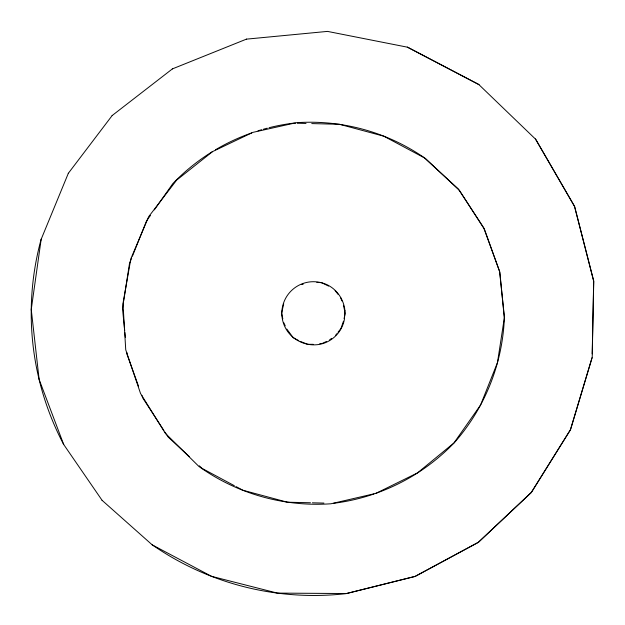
<?xml version="1.0" encoding="UTF-8"?>
<svg xmlns="http://www.w3.org/2000/svg" width="625" height="625" viewBox="0 0 625 625"><rect width="100%" height="100%" fill="white"/><g stroke="black" fill="none" stroke-linecap="round" stroke-linejoin="round"><path stroke-width="0.94" d="M592.188 353.844L593.75 281.445L574.664 206.656L535.766 139.375L478.672 84.406L407.305 47.102M123.406 302.844L122.508 308.617L124.695 330.594M123.703 300.922L129.516 263.398L131.688 257.984M283.719 303.766L281.57 313.32L282.836 318.875M344.062 318.633L345.234 313.492L343.469 305.266M592.109 357.703L570.344 430.008L531.164 492.656L478.188 542.461L414.898 576.492L346.109 593.602M343.477 321.203L340.898 328.625L338.016 332.25M132.414 256.18L146.523 220.984L150.438 215.414M68.352 173.25L41.156 239.297L31.25 309.492L39.133 379.484L63.734 444.609M154.359 209.852L172.82 183.609A201.523 201.523 0 0 1 212.148 151.797M68.305 173.328L112.258 115.43M335.703 335.148L336.859 333.695M329.516 339.984L331.578 338.375M112.133 115.562L172.5 68.82M326.391 341.492L322.477 343.375L319.727 343.727M172.32 68.922L246.492 39.117M301.391 284.555L303.188 284.219M246.383 39.148L327.492 31.398L407.609 47.219L479.07 84.711M313.266 344.32L307.672 344.32L300.352 341.438M295.492 123.18L293.578 123.133A201.523 201.523 0 0 0 269.094 127.703M297.406 123.227L306.016 123.445M311.75 123.586L339.484 124.289L383.82 136.195L424.367 157.852L458.367 189.023L483.68 227.727L499.563 271.258L504.414 317.039M310.469 502.766L287.391 502.211L242.836 490.227L236.047 486.594M312.391 502.812L323.93 503.086M316.797 282.352L321.492 282.648L328.594 286.07M298.758 340.609L293.18 337.695L286.805 329.062M234.352 485.687L202.117 468.422L199.289 465.805M102.062 500.312L152.266 544.906L211.57 576.344L277.391 593.109L346.586 593.531L415.359 576.312L478.594 542.148L531.492 492.258L570.57 429.484L592.219 357.117L593.68 280.828L574.445 206.133L535.406 138.945M189.367 456.641L168.117 436.992L164.961 432.133M335.125 290.633L338.141 294.414M102.148 500.414L63.625 444.398A281.391 281.391 0 0 1 41.164 239.156M163.906 430.516L142.844 398.125L141.859 395.391M283.688 322.586L285.25 325.828M340.555 297.438L341.852 300.914M138.57 386.305L127.062 354.477L126.875 352.57M124.883 332.5L125.359 337.281M215.477 149.781A201.523 201.523 0 0 1 251.641 132.938M257.992 130.828A201.523 201.523 0 0 1 261.664 129.719M263.516 129.188A201.523 201.523 0 0 1 267.227 128.18M504.398 317.039A200.992 200.992 0 0 1 454.68 442.312A201.844 201.844 0 0 1 375.672 493.383M373.867 494.016A201.844 201.844 0 0 1 333.547 503.312M346.117 593.633A283.57 283.57 0 0 1 152.211 544.828M344.922 310.664L344.406 319.414A31.297 31.297 0 0 1 327.273 341.844C312.188 349.164 293.008 342.633 285.367 327.75A31.336 31.336 0 0 1 281.945 310.516A31.703 31.703 0 0 1 296.156 286.852A31.539 31.539 0 0 1 322.188 282.945C334.758 286.32 343.703 297.852 344.922 310.664M504.32 318.039L497.461 362.648L480.594 404.969L453.922 442.984L417.461 472.922L375.906 493.367L330.984 503.773A202.789 202.789 0 0 1 198.906 466.453L165.312 433.281L140.555 393.531L125.734 349.789L122.977 303.547L130.836 258.766L148.68 216.656L176.664 180.109L212.641 151.562L252.898 132.367L296.242 122.719A201.023 201.023 0 0 1 425.617 158.625L459.43 190.43L484.438 229.25L499.852 272.25L504.32 318.039"/></g></svg>
